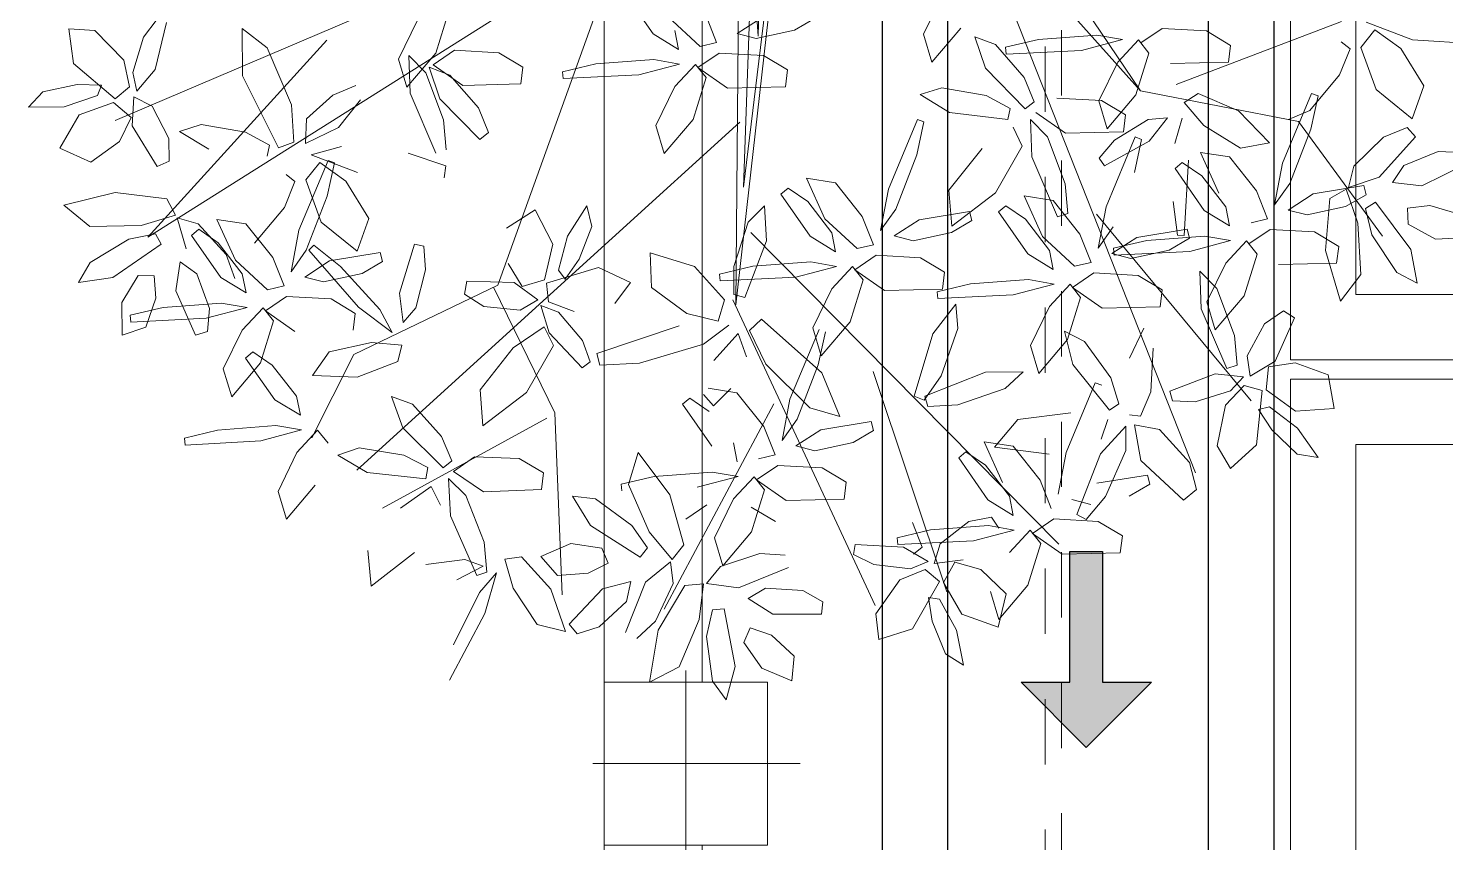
# Model space of a CAD drawing. Header units: metres. Extents: x 349703 to 349913, y 9282546 to 9282694.
# Drawn here: x 349716.248 to 349718.419, y 9282673.843 to 9282675.091 of the extents above; entities that cross this region are included whole.
import ezdxf

# ---------------------------------------------------------------- set-up
doc = ezdxf.new("R2010")
doc.units = ezdxf.units.M
doc.header["$LTSCALE"] = 0.25
doc.linetypes.add('B. SUM 2$0$HIDDEN', pattern=[0.375, 0.25, -0.125])
doc.linetypes.add('DASHDOT', pattern=[3.556, 2.54, -0.508, 0, -0.508])
for name, color, linetype, lineweight in [('.', 7, 'Continuous', 0), ('0_ CUNETAS', 160, 'Continuous', 5), ('ARQ-FONDO', 253, 'CONTINUOUS', 9), ('CUNETAS-RED', 5, 'CONTINUOUS', 18)]:
    doc.layers.add(name, color=color, linetype=linetype, lineweight=lineweight)

# ---------------------------------------------------------------- blocks, each defined once
blk = doc.blocks.new('VERDAD88')
at = {"layer": 'ARQ-FONDO'}
blk.add_lwpolyline([(350743.9086, 9282653.5361), (350747.6578, 9282653.5361), (350747.6578, 9282652.3811), (350743.9086, 9282652.3811)], close=True, dxfattribs=at)
at = {"layer": 'ARQ-FONDO', "flags": 128}
for points in [[(350744.0086, 9282653.4361), (350747.5578, 9282653.4361), (350747.5578, 9282652.4811), (350744.0086, 9282652.4811)], [(350744.7128, 9282652.2511), (350744.0086, 9282652.2511), (350744.0086, 9282648.4511), (350744.7128, 9282648.4511)]]:
    blk.add_lwpolyline(points, close=True, dxfattribs=at)
at = {"layer": 'ARQ-FONDO'}
blk.add_lwpolyline([(350744.8128, 9282652.3511), (350743.9086, 9282652.3511), (350743.9086, 9282648.3511), (350744.8128, 9282648.3511), (350744.8128, 9282652.3511)], dxfattribs=at)
blk = doc.blocks.new('OEIJEROU')
at = {"layer": 'ARQ-FONDO', "linetype": 'DASHDOT', "ltscale": 0.5}
for p, q in [((350037.1261, 9282673.7892, 210.1358), (350037.1261, 9282674.1392, 210.1358)), ((350037.3011, 9282673.9642, 210.1358), (350036.9511, 9282673.9642, 210.1358))]:
    blk.add_line(p, q, dxfattribs=at)
at = {"layer": 'ARQ-FONDO', "elevation": 210.1358}
blk.add_lwpolyline([(350037.1511, 9282677.5378), (350037.0011, 9282677.5378), (350037.2511, 9282677.5378), (350037.2511, 9282677.2878), (350037.1511, 9282677.2878), (350037.1511, 9282674.0892), (350037.2511, 9282674.0892), (350037.2511, 9282673.8392), (350037.1511, 9282673.8392), (350037.1511, 9282670.9162), (350037.2511, 9282670.9162), (350037.2511, 9282670.6662), (350037.0011, 9282670.6662), (350037.0011, 9282677.5378)], dxfattribs=at)
blk.add_lwpolyline([(350037.0011, 9282673.8392), (350037.0011, 9282674.0892), (350037.2511, 9282674.0892), (350037.2511, 9282673.8392)], close=True, dxfattribs=at)
blk = doc.blocks.new('CERCO PERIMETRICO')
at = {"layer": 'ARQ-FONDO'}
blk.add_blockref('OEIJEROU', (3.4238, 0), dxfattribs=at)
blk = doc.blocks.new('ARR2')
at = {"layer": 'ARQ-FONDO', "lineweight": 5}
for p, q in [((2740.9216, 1213.7321), (2740.9402, 1214.2786)), ((2740.9402, 1214.2786), (2740.9538, 1214.0668)), ((2740.9114, 1214.2586), (2740.9047, 1213.4719)), ((2740.9849, 1214.2535), (2740.9216, 1213.7321)), ((2740.9538, 1214.0668), (2740.9593, 1214.2641)), ((2739.6024, 1213.6218), (2740.5631, 1214.2272)), ((2740.6354, 1214.2321), (2740.3772, 1213.5152)), ((2740.9047, 1213.4719), (2740.9909, 1214.2402)), ((2740.275, 1214.1978), (2739.5306, 1213.8801)), ((2740.7216, 1214.0717), (2740.6569, 1214.1648)), ((2741.3198, 1214.0712), (2741.3618, 1214.1573)), ((2741.5062, 1214.1534), (2741.9224, 1213.0996)), ((2741.6594, 1214.1552), (2741.8003, 1213.9461)), ((2740.269, 1214.1219), (2740.2402, 1214.0293)), ((2741.6422, 1214.1223), (2741.8003, 1213.9461)), ((2739.6232, 1214.1048), (2739.5933, 1214.0649)), ((2739.6192, 1213.9933), (2739.6442, 1214.0974)), ((2740.1577, 1214.0158), (2740.1997, 1214.1019)), ((2740.8252, 1214.0443), (2740.754, 1214.1101)), ((2740.837, 1214.1154), (2740.8618, 1214.0528)), ((2740.9076, 1214.0725), (2740.9628, 1214.1084)), ((2741.0798, 1214.1065), (2741.0345, 1214.0803)), ((2741.8793, 1213.96), (2742.2455, 1214.0994)), ((2742.3003, 1214.0979), (2742.4025, 1214.0584)), ((2739.4275, 1214.0832), (2739.4379, 1214.006)), ((2739.4852, 1214.0795), (2739.4275, 1214.0832)), ((2739.5495, 1214.0136), (2739.4852, 1214.0795)), ((2739.5933, 1214.0649), (2739.5695, 1213.9862)), ((2739.8116, 1214.0835), (2739.8126, 1213.9789)), ((2739.8665, 1214.0407), (2739.8116, 1214.0835)), ((2740.7777, 1214.0373), (2740.7216, 1214.0717)), ((2740.7693, 1214.0797), (2740.7777, 1214.0373)), ((2740.9494, 1214.0618), (2740.9076, 1214.0725)), ((2741.0345, 1214.0803), (2740.9494, 1214.0618)), ((2741.3385, 1214.0092), (2741.3198, 1214.0712)), ((2741.4023, 1214.0847), (2741.3385, 1214.0092)), ((2741.4336, 1214.0656), (2741.4573, 1213.9959)), ((2741.4793, 1214.0484), (2741.4336, 1214.0656)), ((2741.5015, 1214.0423), (2741.5749, 1214.0596)), ((2741.5749, 1214.0596), (2741.7034, 1214.0691)), ((2741.7606, 1214.0592), (2741.67, 1214.0353)), ((2741.7034, 1214.0691), (2741.7606, 1214.0592)), ((2741.7499, 1214.0095), (2741.7958, 1214.0588)), ((2741.7958, 1214.0588), (2741.8191, 1214.0294)), ((2741.848, 1214.0839), (2741.8011, 1214.0518)), ((2741.9463, 1214.0783), (2741.848, 1214.0839)), ((2741.9998, 1214.0464), (2741.9463, 1214.0783)), ((2742.319, 1214.0806), (2742.288, 1214.042)), ((2742.3766, 1214.0395), (2742.319, 1214.0806)), ((2742.4025, 1214.0584), (2742.5948, 1214.0471)), ((2739.9988, 1214.0577), (2739.6024, 1213.6218)), ((2739.9206, 1213.9149), (2739.8665, 1214.0407)), ((2740.2402, 1214.0293), (2740.1764, 1213.9539)), ((2740.2815, 1214.0357), (2740.2346, 1214.0036)), ((2740.3798, 1214.0302), (2740.2815, 1214.0357)), ((2740.4332, 1213.9983), (2740.3798, 1214.0302)), ((2740.8675, 1214.0295), (2740.8205, 1213.9974)), ((2740.8618, 1214.0528), (2740.8252, 1214.0443)), ((2740.9657, 1214.024), (2740.8675, 1214.0295)), ((2741.5429, 1213.9756), (2741.4793, 1214.0484)), ((2741.503, 1214.0271), (2741.5015, 1214.0423)), ((2741.67, 1214.0353), (2741.503, 1214.0271)), ((2741.8191, 1214.0294), (2741.7904, 1213.9369)), ((2741.9953, 1214.0092), (2741.9998, 1214.0464)), ((2742.2642, 1214.0389), (2742.2411, 1213.9814)), ((2742.2444, 1214.0542), (2742.2642, 1214.0389)), ((2742.288, 1214.042), (2742.3223, 1213.9488)), ((2742.428, 1213.957), (2742.3766, 1214.0395)), ((2739.4379, 1214.006), (2739.5303, 1213.928)), ((2739.5623, 1213.9548), (2739.5495, 1214.0136)), ((2740.1764, 1213.9539), (2740.1577, 1214.0158)), ((2740.1806, 1214.0237), (2740.1836, 1213.9407)), ((2740.2183, 1213.9854), (2740.1806, 1214.0237)), ((2740.2258, 1213.998), (2740.2495, 1213.9283)), ((2740.2715, 1213.9808), (2740.2258, 1213.998)), ((2740.2346, 1214.0036), (2740.3, 1213.9579)), ((2740.4287, 1213.961), (2740.4332, 1213.9983)), ((2740.5209, 1213.988), (2740.5943, 1214.0052)), ((2740.5943, 1214.0052), (2740.7228, 1214.0148)), ((2740.78, 1214.0049), (2740.6894, 1213.981)), ((2740.7228, 1214.0148), (2740.78, 1214.0049)), ((2740.7693, 1213.9551), (2740.8152, 1214.0044)), ((2740.8152, 1214.0044), (2740.8386, 1213.9751)), ((2740.8205, 1213.9974), (2740.886, 1213.9517)), ((2741.0192, 1213.9921), (2740.9657, 1214.024)), ((2741.4573, 1213.9959), (2741.5452, 1213.9058)), ((2741.7079, 1213.9233), (2741.7499, 1214.0095)), ((2741.8666, 1214.006), (2741.9953, 1214.0092)), ((2739.5695, 1213.9862), (2739.5786, 1213.9451)), ((2739.5786, 1213.9451), (2739.6192, 1213.9933)), ((2739.8126, 1213.9789), (2739.8923, 1213.8193)), ((2740.2574, 1213.8814), (2740.2183, 1213.9854)), ((2740.3351, 1213.908), (2740.2715, 1213.9808)), ((2740.5224, 1213.9728), (2740.5209, 1213.988)), ((2740.6894, 1213.981), (2740.5224, 1213.9728)), ((2740.8386, 1213.9751), (2740.8098, 1213.8825)), ((2741.0147, 1213.9548), (2741.0192, 1213.9921)), ((2741.5648, 1213.9214), (2741.5429, 1213.9756)), ((2742.2411, 1213.9814), (2742.1749, 1213.9023)), ((2739.3382, 1213.9093), (2739.3704, 1213.9437)), ((2739.3704, 1213.9437), (2739.4465, 1213.9596)), ((2739.4916, 1213.9352), (2739.4174, 1213.9104)), ((2739.4465, 1213.9596), (2739.5001, 1213.9584)), ((2739.5001, 1213.9584), (2739.4916, 1213.9352)), ((2739.5303, 1213.928), (2739.5623, 1213.9548)), ((2739.5716, 1213.9325), (2739.5681, 1213.8679)), ((2739.6124, 1213.9121), (2739.5716, 1213.9325)), ((2739.9542, 1213.884), (2740.0122, 1213.9358)), ((2740.0122, 1213.9358), (2740.063, 1213.9574)), ((2740.1836, 1213.9407), (2740.2405, 1213.8078)), ((2740.3, 1213.9579), (2740.4287, 1213.961)), ((2740.7273, 1213.869), (2740.7693, 1213.9551)), ((2740.886, 1213.9517), (2741.0147, 1213.9548)), ((2741.3603, 1213.9527), (2741.3126, 1213.9375)), ((2741.3126, 1213.9375), (2741.3773, 1213.8979)), ((2741.4588, 1213.9356), (2741.3603, 1213.9527)), ((2741.5118, 1213.9069), (2741.4588, 1213.9356)), ((2741.7904, 1213.9369), (2741.7265, 1213.8614)), ((2741.8003, 1213.9461), (2742.1503, 1213.8779)), ((2741.8967, 1213.9201), (2741.9283, 1213.9402)), ((2741.9283, 1213.9402), (2742.0173, 1213.9018)), ((2742.1146, 1213.7855), (2742.179, 1213.9399)), ((2742.1934, 1213.9346), (2742.1774, 1213.861)), ((2742.179, 1213.9399), (2742.1934, 1213.9346)), ((2742.3223, 1213.9488), (2742.4021, 1213.884)), ((2742.4021, 1213.884), (2742.428, 1213.957)), ((2739.4174, 1213.9104), (2739.3382, 1213.9093)), ((2739.5265, 1213.9202), (2739.4505, 1213.8928)), ((2739.5661, 1213.887), (2739.5265, 1213.9202)), ((2739.6492, 1213.8404), (2739.6124, 1213.9121)), ((2739.926, 1213.8321), (2739.9206, 1213.9149)), ((2740.0736, 1213.9259), (2740.0245, 1213.8642)), ((2740.2495, 1213.9283), (2740.3375, 1213.8381)), ((2740.357, 1213.8537), (2740.3351, 1213.908)), ((2741.5065, 1213.8825), (2741.5118, 1213.9069)), ((2741.5452, 1213.9058), (2741.5648, 1213.9214)), ((2741.7138, 1213.9242), (2741.6155, 1213.9298)), ((2741.7265, 1213.8614), (2741.7079, 1213.9233)), ((2741.7673, 1213.8923), (2741.7138, 1213.9242)), ((2741.9409, 1213.8692), (2741.8967, 1213.9201)), ((2742.0173, 1213.9018), (2742.0857, 1213.8304)), ((2742.1749, 1213.9023), (2742.1278, 1213.8821)), ((2739.4505, 1213.8928), (2739.4079, 1213.8186)), ((2739.5402, 1213.8332), (2739.5661, 1213.887)), ((2739.7206, 1213.8712), (2739.6729, 1213.856)), ((2739.8191, 1213.8541), (2739.7206, 1213.8712)), ((2739.9519, 1213.8288), (2739.9542, 1213.884)), ((2740.9133, 1213.8764), (2740.0653, 1213.1056)), ((2740.2628, 1213.8153), (2740.2574, 1213.8814)), ((2740.8098, 1213.8825), (2740.746, 1213.807)), ((2741.2422, 1213.7283), (2741.3067, 1213.8826)), ((2741.321, 1213.8774), (2741.305, 1213.8037)), ((2741.3067, 1213.8826), (2741.321, 1213.8774)), ((2741.3773, 1213.8979), (2741.5065, 1213.8825)), ((2741.557, 1213.8823), (2741.56, 1213.7993)), ((2741.5947, 1213.8441), (2741.557, 1213.8823)), ((2741.5686, 1213.8977), (2741.634, 1213.8519)), ((2741.7429, 1213.8367), (2741.817, 1213.8824)), ((2741.7628, 1213.8551), (2741.7673, 1213.8923)), ((2741.817, 1213.8824), (2741.86, 1213.8862)), ((2741.86, 1213.8862), (2741.8199, 1213.834)), ((2741.8766, 1213.8293), (2741.8925, 1213.8851)), ((2742.1503, 1213.8779), (2742.336, 1213.6237)), ((2739.5681, 1213.8679), (2739.6233, 1213.778)), ((2739.65, 1213.7897), (2739.6492, 1213.8404)), ((2739.6729, 1213.856), (2739.7376, 1213.8164)), ((2739.8721, 1213.8254), (2739.8191, 1213.8541)), ((2740.0245, 1213.8642), (2739.9519, 1213.8288)), ((2740.3375, 1213.8381), (2740.357, 1213.8537)), ((2740.746, 1213.807), (2740.7273, 1213.869)), ((2741.5181, 1213.8651), (2741.5386, 1213.8235)), ((2741.6338, 1213.7401), (2741.5947, 1213.8441)), ((2741.634, 1213.8519), (2741.7628, 1213.8551)), ((2741.7241, 1213.6891), (2741.7885, 1213.8435)), ((2741.8029, 1213.8382), (2741.7869, 1213.7646)), ((2741.7885, 1213.8435), (2741.8029, 1213.8382)), ((2742.0221, 1213.8184), (2741.9409, 1213.8692)), ((2742.1774, 1213.861), (2742.1308, 1213.7408)), ((2742.3383, 1213.8433), (2742.2725, 1213.7791)), ((2742.3288, 1213.7546), (2742.4089, 1213.8437)), ((2742.3906, 1213.8645), (2742.3383, 1213.8433)), ((2742.4089, 1213.8437), (2742.3906, 1213.8645)), ((2739.4079, 1213.8186), (2739.4768, 1213.7881)), ((2739.4768, 1213.7881), (2739.5402, 1213.8332)), ((2739.8668, 1213.801), (2739.8721, 1213.8254)), ((2739.8923, 1213.8193), (2739.926, 1213.8321)), ((2740.0317, 1213.8223), (2739.9645, 1213.8042)), ((2740.2623, 1213.7796), (2740.1793, 1213.808)), ((2741.3763, 1213.7255), (2741.4497, 1213.818)), ((2741.5386, 1213.8235), (2741.4794, 1213.7197)), ((2741.7089, 1213.7968), (2741.7429, 1213.8367)), ((2741.8199, 1213.834), (2741.7205, 1213.7795)), ((2741.9332, 1213.8093), (2741.9972, 1213.7995)), ((2741.9739, 1213.7192), (2741.9332, 1213.8093)), ((2742.0857, 1213.8304), (2742.0221, 1213.8184)), ((2742.4594, 1213.8111), (2742.3832, 1213.7802)), ((2742.5104, 1213.8088), (2742.4594, 1213.8111)), ((2739.6233, 1213.778), (2739.65, 1213.7897)), ((2739.9372, 1213.6373), (2740.0016, 1213.7916)), ((2739.9832, 1213.7869), (2739.9522, 1213.7483)), ((2739.9645, 1213.8042), (2740.0667, 1213.7646)), ((2740.0407, 1213.7457), (2739.9832, 1213.7869)), ((2740.016, 1213.7864), (2740, 1213.7127)), ((2740.0016, 1213.7916), (2740.016, 1213.7864)), ((2740.259, 1213.7534), (2740.2623, 1213.7796)), ((2741.305, 1213.8037), (2741.2584, 1213.6836)), ((2741.56, 1213.7993), (2741.6169, 1213.6665)), ((2741.7205, 1213.7795), (2741.7089, 1213.7968)), ((2741.8768, 1213.7739), (2741.8927, 1213.7873)), ((2741.8927, 1213.7873), (2741.9359, 1213.7577)), ((2741.9067, 1213.7925), (2741.8973, 1213.6255)), ((2741.9972, 1213.7995), (2742.0569, 1213.7245)), ((2742.0972, 1213.6935), (2742.1146, 1213.7855)), ((2742.2725, 1213.7791), (2742.261, 1213.7318)), ((2742.3832, 1213.7802), (2742.3584, 1213.7424)), ((2742.4231, 1213.7351), (2742.5194, 1213.7825)), ((2739.9284, 1213.7452), (2739.9053, 1213.6876)), ((2739.9086, 1213.7605), (2739.9284, 1213.7452)), ((2739.9522, 1213.7483), (2739.9865, 1213.6551)), ((2740.0922, 1213.6632), (2740.0407, 1213.7457)), ((2741.0609, 1213.7521), (2741.1248, 1213.7423)), ((2741.1016, 1213.662), (2741.0609, 1213.7521)), ((2741.9414, 1213.6808), (2741.8768, 1213.7739)), ((2741.9359, 1213.7577), (2741.9892, 1213.6888)), ((2742.261, 1213.7318), (2742.3288, 1213.7546)), ((2739.5303, 1213.7208), (2739.4169, 1213.6922)), ((2739.6444, 1213.7067), (2739.5303, 1213.7208)), ((2740, 1213.7127), (2739.9534, 1213.5926)), ((2741.0044, 1213.7167), (2741.0204, 1213.7301)), ((2741.0691, 1213.6236), (2741.0044, 1213.7167)), ((2741.0204, 1213.7301), (2741.0635, 1213.7005)), ((2741.1248, 1213.7423), (2741.1845, 1213.6673)), ((2741.2248, 1213.6363), (2741.2422, 1213.7283)), ((2741.3824, 1213.6459), (2741.3763, 1213.7255)), ((2741.4794, 1213.7197), (2741.3824, 1213.6459)), ((2741.5427, 1213.713), (2741.6067, 1213.7031)), ((2741.5834, 1213.6229), (2741.5427, 1213.713)), ((2741.6393, 1213.674), (2741.6338, 1213.7401)), ((2742.0569, 1213.7245), (2742.0816, 1213.6619)), ((2742.1308, 1213.7408), (2742.0972, 1213.6935)), ((2742.1274, 1213.6816), (2742.1826, 1213.7175)), ((2742.1826, 1213.7175), (2742.2945, 1213.7358)), ((2742.2558, 1213.7282), (2742.2199, 1213.707)), ((2742.2997, 1213.7157), (2742.2544, 1213.6894)), ((2742.2816, 1213.653), (2742.2558, 1213.7282)), ((2742.2945, 1213.7358), (2742.2997, 1213.7157)), ((2742.3584, 1213.7424), (2742.4231, 1213.7351)), ((2739.4169, 1213.6922), (2739.4742, 1213.6452)), ((2739.6642, 1213.67), (2739.6444, 1213.7067)), ((2739.9053, 1213.6876), (2739.8391, 1213.6086)), ((2740.4603, 1213.6823), (2740.3971, 1213.6412)), ((2740.4991, 1213.606), (2740.4603, 1213.6823)), ((2740.532, 1213.6241), (2740.5743, 1213.6911)), ((2740.5743, 1213.6911), (2740.5856, 1213.6453)), ((2740.9321, 1213.655), (2740.9682, 1213.6913)), ((2740.9682, 1213.6913), (2740.9723, 1213.6134)), ((2741.0635, 1213.7005), (2741.1168, 1213.6316)), ((2741.2584, 1213.6836), (2741.2248, 1213.6363)), ((2741.4862, 1213.6775), (2741.5022, 1213.6909)), ((2741.5022, 1213.6909), (2741.5454, 1213.6613)), ((2741.6067, 1213.7031), (2741.6664, 1213.6282)), ((2741.7067, 1213.5971), (2741.7241, 1213.6891)), ((2741.882, 1213.6257), (2741.8726, 1213.7005)), ((2741.9892, 1213.6888), (2741.9976, 1213.6464)), ((2742.1693, 1213.671), (2742.1274, 1213.6816)), ((2742.2544, 1213.6894), (2742.1693, 1213.671)), ((2742.2199, 1213.707), (2742.2103, 1213.5924)), ((2742.3208, 1213.6989), (2742.2982, 1213.6853)), ((2742.2982, 1213.6853), (2742.3127, 1213.6266)), ((2742.3986, 1213.5945), (2742.3208, 1213.6989)), ((2742.4407, 1213.6918), (2742.3913, 1213.6861)), ((2742.3913, 1213.6861), (2742.3926, 1213.6504)), ((2742.5059, 1213.6724), (2742.4407, 1213.6918)), ((2739.588, 1213.6472), (2739.6642, 1213.67)), ((2739.6676, 1213.6646), (2739.6876, 1213.596)), ((2739.7143, 1213.6513), (2739.6676, 1213.6646)), ((2739.7759, 1213.583), (2739.7143, 1213.6513)), ((2739.7558, 1213.6611), (2739.8198, 1213.6513)), ((2739.7965, 1213.571), (2739.7558, 1213.6611)), ((2739.8198, 1213.6513), (2739.8795, 1213.5763)), ((2739.9865, 1213.6551), (2740.0663, 1213.5903)), ((2740.0663, 1213.5903), (2740.0922, 1213.6632)), ((2740.9002, 1213.5569), (2740.9321, 1213.655)), ((2741.1728, 1213.5962), (2741.1016, 1213.662)), ((2741.1845, 1213.6673), (2741.2093, 1213.6047)), ((2741.2551, 1213.6244), (2741.3103, 1213.6603)), ((2741.3103, 1213.6603), (2741.4221, 1213.6786)), ((2741.4273, 1213.6584), (2741.382, 1213.6322)), ((2741.4221, 1213.6786), (2741.4273, 1213.6584)), ((2741.5509, 1213.5844), (2741.4862, 1213.6775)), ((2741.5454, 1213.6613), (2741.5987, 1213.5924)), ((2741.6169, 1213.6665), (2741.6393, 1213.674)), ((2741.7026, 1213.6723), (2742.0451, 1213.2589)), ((2741.9976, 1213.6464), (2741.9414, 1213.6808)), ((2742.0816, 1213.6619), (2742.0451, 1213.6534)), ((2742.2881, 1213.5393), (2742.2816, 1213.653)), ((2742.3926, 1213.6504), (2742.4536, 1213.6169)), ((2739.4742, 1213.6452), (2739.588, 1213.6472)), ((2739.6197, 1213.6293), (2739.5604, 1213.6171)), ((2739.6323, 1213.6062), (2739.6197, 1213.6293)), ((2739.6994, 1213.6256), (2739.7153, 1213.639)), ((2739.764, 1213.5325), (2739.6994, 1213.6256)), ((2739.7153, 1213.639), (2739.7585, 1213.6094)), ((2739.9198, 1213.5452), (2739.9372, 1213.6373)), ((2740.5122, 1213.5484), (2740.532, 1213.6241)), ((2740.5856, 1213.6453), (2740.5573, 1213.5728)), ((2740.9374, 1213.632), (2741.6198, 1212.9417)), ((2741.1252, 1213.5892), (2741.0691, 1213.6236)), ((2741.1168, 1213.6316), (2741.1252, 1213.5892)), ((2741.2969, 1213.6137), (2741.2551, 1213.6244)), ((2741.382, 1213.6322), (2741.2969, 1213.6137)), ((2741.6546, 1213.5571), (2741.5834, 1213.6229)), ((2741.6664, 1213.6282), (2741.6911, 1213.5655)), ((2741.7402, 1213.6445), (2741.7067, 1213.5971)), ((2741.7369, 1213.5853), (2741.7921, 1213.6211)), ((2741.7921, 1213.6211), (2741.904, 1213.6395)), ((2741.8142, 1213.6143), (2741.9427, 1213.6239)), ((2741.9092, 1213.6193), (2741.8639, 1213.593)), ((2741.8973, 1213.6255), (2741.882, 1213.6257)), ((2741.904, 1213.6395), (2741.9092, 1213.6193)), ((2741.9427, 1213.6239), (2741.9999, 1213.614)), ((2742.0873, 1213.6387), (2742.0404, 1213.6066)), ((2742.1856, 1213.6331), (2742.0873, 1213.6387)), ((2742.2391, 1213.6012), (2742.1856, 1213.6331)), ((2742.3127, 1213.6266), (2742.3679, 1213.5432)), ((2742.4536, 1213.6169), (2742.5257, 1213.6207)), ((2739.5604, 1213.6171), (2739.4749, 1213.5653)), ((2739.525, 1213.5325), (2739.6323, 1213.6062)), ((2739.7585, 1213.6094), (2739.8118, 1213.5405)), ((2739.9534, 1213.5926), (2739.9198, 1213.5452)), ((2739.9593, 1213.5932), (2739.9704, 1213.6037)), ((2740.069, 1213.4669), (2739.9593, 1213.5932)), ((2739.9704, 1213.6037), (2740.0293, 1213.5567)), ((2740.0052, 1213.5693), (2740.1171, 1213.5876)), ((2740.1171, 1213.5876), (2740.1223, 1213.5674)), ((2740.1602, 1213.4977), (2740.1934, 1213.6061)), ((2740.1934, 1213.6061), (2740.2138, 1213.6018)), ((2740.2138, 1213.6018), (2740.2172, 1213.5496)), ((2740.4805, 1213.5274), (2740.4991, 1213.606)), ((2740.7145, 1213.5871), (2740.7177, 1213.5098)), ((2740.8127, 1213.5568), (2740.7145, 1213.5871)), ((2740.9723, 1213.6134), (2740.9243, 1213.4881)), ((2741.2093, 1213.6047), (2741.1728, 1213.5962)), ((2741.5987, 1213.5924), (2741.607, 1213.55)), ((2741.7408, 1213.5971), (2741.8142, 1213.6143)), ((2741.7423, 1213.5819), (2741.7408, 1213.5971)), ((2741.9093, 1213.5901), (2741.7423, 1213.5819)), ((2741.8639, 1213.593), (2741.7788, 1213.5746)), ((2741.9999, 1213.614), (2741.9093, 1213.5901)), ((2741.9892, 1213.5642), (2742.0351, 1213.6136)), ((2742.0351, 1213.6136), (2742.0584, 1213.5842)), ((2742.2103, 1213.5924), (2742.2433, 1213.4802)), ((2742.2346, 1213.5639), (2742.2391, 1213.6012)), ((2742.4128, 1213.5195), (2742.3986, 1213.5945)), ((2739.4749, 1213.5653), (2739.4495, 1213.5213)), ((2739.6743, 1213.5669), (2739.6645, 1213.5025)), ((2739.7111, 1213.5406), (2739.6743, 1213.5669)), ((2739.7951, 1213.53), (2739.7759, 1213.583)), ((2739.8677, 1213.5052), (2739.7965, 1213.571)), ((2739.8795, 1213.5763), (2739.9042, 1213.5137)), ((2739.95, 1213.5334), (2740.0052, 1213.5693)), ((2740.0293, 1213.5567), (2740.1162, 1213.4616)), ((2740.1223, 1213.5674), (2740.077, 1213.5412)), ((2740.4001, 1213.5635), (2740.4311, 1213.5124)), ((2740.5573, 1213.5728), (2740.5269, 1213.5286)), ((2740.8793, 1213.4831), (2740.8127, 1213.5568)), ((2740.8685, 1213.5399), (2740.9418, 1213.5571)), ((2740.9003, 1213.4949), (2740.9002, 1213.5569)), ((2740.9418, 1213.5571), (2741.0703, 1213.5667)), ((2741.1275, 1213.5568), (2741.037, 1213.5329)), ((2741.0703, 1213.5667), (2741.1275, 1213.5568)), ((2741.1168, 1213.507), (2741.1627, 1213.5563)), ((2741.1627, 1213.5563), (2741.1861, 1213.527)), ((2741.215, 1213.5814), (2741.168, 1213.5493)), ((2741.3132, 1213.5759), (2741.215, 1213.5814)), ((2741.3667, 1213.544), (2741.3132, 1213.5759)), ((2741.607, 1213.55), (2741.5509, 1213.5844)), ((2741.6911, 1213.5655), (2741.6546, 1213.5571)), ((2741.7788, 1213.5746), (2741.7369, 1213.5853)), ((2741.9472, 1213.4781), (2741.9892, 1213.5642)), ((2742.0584, 1213.5842), (2742.0297, 1213.4917)), ((2742.1058, 1213.5608), (2742.2346, 1213.5639)), ((2739.4495, 1213.5213), (2739.525, 1213.5325)), ((2739.581, 1213.5364), (2739.5451, 1213.4767)), ((2739.6168, 1213.5363), (2739.581, 1213.5364)), ((2739.6206, 1213.4867), (2739.6168, 1213.5363)), ((2739.739, 1213.4633), (2739.7111, 1213.5406)), ((2739.8201, 1213.4982), (2739.764, 1213.5325)), ((2739.8118, 1213.5405), (2739.8201, 1213.4982)), ((2739.9919, 1213.5227), (2739.95, 1213.5334)), ((2740.077, 1213.5412), (2739.9919, 1213.5227)), ((2740.2172, 1213.5496), (2740.196, 1213.4651)), ((2740.4311, 1213.5124), (2740.4805, 1213.5274)), ((2740.6007, 1213.5547), (2740.485, 1213.5199)), ((2740.5269, 1213.5286), (2740.5122, 1213.5484)), ((2740.6711, 1213.5211), (2740.6007, 1213.5547)), ((2740.8699, 1213.5247), (2740.8685, 1213.5399)), ((2741.037, 1213.5329), (2740.8699, 1213.5247)), ((2741.1861, 1213.527), (2741.1573, 1213.4344)), ((2741.168, 1213.5493), (2741.2335, 1213.5036)), ((2741.3622, 1213.5067), (2741.3667, 1213.544)), ((2741.4237, 1213.518), (2741.5522, 1213.5276)), ((2741.5522, 1213.5276), (2741.6094, 1213.5176)), ((2741.6968, 1213.5423), (2741.6499, 1213.5102)), ((2741.7951, 1213.5367), (2741.6968, 1213.5423)), ((2741.8486, 1213.5048), (2741.7951, 1213.5367)), ((2741.9318, 1213.5462), (2741.9348, 1213.4632)), ((2741.9696, 1213.508), (2741.9318, 1213.5462)), ((2742.2433, 1213.4802), (2742.2881, 1213.5393)), ((2742.3679, 1213.5432), (2742.4128, 1213.5195)), ((2739.6645, 1213.5025), (2739.708, 1213.4044)), ((2739.9042, 1213.5137), (2739.8677, 1213.5052)), ((2740.3772, 1213.5152), (2740.0587, 1213.3619)), ((2740.1678, 1213.4323), (2740.1602, 1213.4977)), ((2740.3086, 1213.5241), (2740.3038, 1213.4953)), ((2740.3038, 1213.4953), (2740.3466, 1213.4683)), ((2740.414, 1213.5212), (2740.3086, 1213.5241)), ((2740.3684, 1213.5093), (2740.5038, 1213.2324)), ((2740.4661, 1213.4829), (2740.414, 1213.5212)), ((2740.485, 1213.5199), (2740.49, 1213.4785)), ((2740.6365, 1213.4749), (2740.6711, 1213.5211)), ((2740.7177, 1213.5098), (2740.7962, 1213.4524)), ((2740.9243, 1213.4881), (2740.9003, 1213.4949)), ((2741.0748, 1213.4209), (2741.1168, 1213.507)), ((2741.2335, 1213.5036), (2741.3622, 1213.5067)), ((2741.3503, 1213.5007), (2741.4237, 1213.518)), ((2741.3517, 1213.4855), (2741.3503, 1213.5007)), ((2741.5188, 1213.4937), (2741.3517, 1213.4855)), ((2741.6094, 1213.5176), (2741.5188, 1213.4937)), ((2741.5987, 1213.4679), (2741.6446, 1213.5172)), ((2741.6446, 1213.5172), (2741.6679, 1213.4879)), ((2741.6499, 1213.5102), (2741.7153, 1213.4644)), ((2741.844, 1213.4676), (2741.8486, 1213.5048)), ((2742.0086, 1213.404), (2741.9696, 1213.508)), ((2739.5451, 1213.4767), (2739.5461, 1213.4045)), ((2739.5634, 1213.4488), (2739.6368, 1213.4661)), ((2739.5986, 1213.4223), (2739.6206, 1213.4867)), ((2739.6368, 1213.4661), (2739.7653, 1213.4757)), ((2739.8225, 1213.4658), (2739.7319, 1213.4419)), ((2739.7347, 1213.4124), (2739.739, 1213.4633)), ((2739.7653, 1213.4757), (2739.8225, 1213.4658)), ((2739.8118, 1213.416), (2739.8577, 1213.4653)), ((2739.8577, 1213.4653), (2739.881, 1213.436)), ((2739.9099, 1213.4904), (2739.863, 1213.4583)), ((2740.0082, 1213.4848), (2739.9099, 1213.4904)), ((2740.0617, 1213.4529), (2740.0082, 1213.4848)), ((2740.1438, 1213.4105), (2740.069, 1213.4669)), ((2740.1162, 1213.4616), (2740.1438, 1213.4105)), ((2740.196, 1213.4651), (2740.1678, 1213.4323)), ((2740.3466, 1213.4683), (2740.4268, 1213.4599)), ((2740.4268, 1213.4599), (2740.4661, 1213.4829)), ((2740.4728, 1213.4701), (2740.491, 1213.4098)), ((2740.5122, 1213.4553), (2740.4728, 1213.4701)), ((2740.49, 1213.4785), (2740.5462, 1213.457)), ((2740.865, 1213.4358), (2740.8793, 1213.4831)), ((2740.8976, 1213.4825), (2741.2131, 1212.8057)), ((2741.3916, 1213.4732), (2741.3406, 1213.4076)), ((2741.396, 1213.4197), (2741.3916, 1213.4732)), ((2741.5567, 1213.3817), (2741.5987, 1213.4679)), ((2741.6679, 1213.4879), (2741.6391, 1213.3953)), ((2741.7153, 1213.4644), (2741.844, 1213.4676)), ((2741.9348, 1213.4632), (2741.9917, 1213.3304)), ((2741.9658, 1213.4162), (2741.9472, 1213.4781)), ((2742.0297, 1213.4917), (2741.9658, 1213.4162)), ((2739.5649, 1213.4336), (2739.5634, 1213.4488)), ((2739.7319, 1213.4419), (2739.5649, 1213.4336)), ((2739.881, 1213.436), (2739.8523, 1213.3434)), ((2739.863, 1213.4583), (2739.9284, 1213.4126)), ((2740.0572, 1213.4157), (2740.0617, 1213.4529)), ((2740.5652, 1213.3924), (2740.5122, 1213.4553)), ((2740.7962, 1213.4524), (2740.865, 1213.4358)), ((2740.9615, 1213.4397), (2740.9349, 1213.4152)), ((2741.095, 1213.3213), (2740.9615, 1213.4397)), ((2741.1573, 1213.4344), (2741.0935, 1213.3589)), ((2742.1166, 1213.4588), (2742.0752, 1213.4296)), ((2742.0982, 1213.3471), (2742.1413, 1213.4433)), ((2742.1413, 1213.4433), (2742.1166, 1213.4588)), ((2739.5461, 1213.4045), (2739.5986, 1213.4223)), ((2739.708, 1213.4044), (2739.7347, 1213.4124)), ((2739.7698, 1213.3299), (2739.8118, 1213.416)), ((2740.4116, 1213.3762), (2740.48, 1213.4232)), ((2740.48, 1213.4232), (2740.5005, 1213.3817)), ((2740.491, 1213.4098), (2740.5646, 1213.3319)), ((2740.7793, 1213.4252), (2740.5966, 1213.3638)), ((2740.8332, 1213.3848), (2740.8888, 1213.4267)), ((2740.8555, 1213.3486), (2740.9097, 1213.4086)), ((2740.9097, 1213.4086), (2740.9282, 1213.3565)), ((2740.9349, 1213.4152), (2740.9708, 1213.3404)), ((2741.0243, 1213.2631), (2741.0888, 1213.4174)), ((2741.0935, 1213.3589), (2741.0748, 1213.4209)), ((2741.1031, 1213.4122), (2741.0871, 1213.3385)), ((2741.3406, 1213.4076), (2741.2992, 1213.2692)), ((2741.3593, 1213.3148), (2741.396, 1213.4197)), ((2741.632, 1213.4135), (2741.6504, 1213.3399)), ((2741.6767, 1213.3909), (2741.632, 1213.4135)), ((2741.8081, 1213.4202), (2741.7762, 1213.3538)), ((2742.0141, 1213.3379), (2742.0086, 1213.404)), ((2742.0752, 1213.4296), (2742.0366, 1213.3588)), ((2739.819, 1213.354), (2739.8349, 1213.3675)), ((2739.8349, 1213.3675), (2739.8782, 1213.3381)), ((2739.9672, 1213.315), (2740.0044, 1213.3679)), ((2740.0044, 1213.3679), (2740.098, 1213.3881)), ((2740.098, 1213.3881), (2740.1651, 1213.3825)), ((2740.1651, 1213.3825), (2740.1565, 1213.3461)), ((2740.3382, 1213.2837), (2740.4116, 1213.3762)), ((2740.5005, 1213.3817), (2740.4413, 1213.2779)), ((2740.5823, 1213.3455), (2740.5652, 1213.3924)), ((2740.6909, 1213.3429), (2740.8332, 1213.3848)), ((2741.5753, 1213.3198), (2741.5567, 1213.3817)), ((2741.6391, 1213.3953), (2741.5753, 1213.3198)), ((2741.735, 1213.3098), (2741.6767, 1213.3909)), ((2741.823, 1213.2793), (2741.8287, 1213.3759)), ((2739.8523, 1213.3434), (2739.7884, 1213.2679)), ((2739.8841, 1213.2612), (2739.819, 1213.354)), ((2739.8782, 1213.3381), (2739.9319, 1213.2695)), ((2740.0587, 1213.3619), (2739.9661, 1213.1769)), ((2740.1565, 1213.3461), (2740.066, 1213.3115)), ((2740.5646, 1213.3319), (2740.5823, 1213.3455)), ((2740.5966, 1213.3638), (2740.6033, 1213.3383)), ((2740.6033, 1213.3383), (2740.6909, 1213.3429)), ((2740.9708, 1213.3404), (2741.0681, 1213.2439)), ((2741.0871, 1213.3385), (2741.0405, 1213.2184)), ((2741.6504, 1213.3399), (2741.7318, 1213.2384)), ((2741.9917, 1213.3304), (2742.0141, 1213.3379)), ((2742.0366, 1213.3588), (2742.0428, 1213.3136)), ((2742.0428, 1213.3136), (2742.0982, 1213.3471)), ((2742.1426, 1213.3436), (2742.0835, 1213.3346)), ((2742.2155, 1213.3166), (2742.1426, 1213.3436)), ((2739.7884, 1213.2679), (2739.7698, 1213.3299)), ((2740.066, 1213.3115), (2739.9672, 1213.315)), ((2741.135, 1213.2246), (2741.095, 1213.3213)), ((2741.2088, 1213.3241), (2741.3717, 1212.8358)), ((2741.3211, 1213.2606), (2741.3593, 1213.3148)), ((2741.4573, 1213.3225), (2741.3229, 1213.2693)), ((2741.5403, 1213.3232), (2741.4573, 1213.3225)), ((2741.501, 1213.2866), (2741.5403, 1213.3232)), ((2741.7527, 1213.2522), (2741.735, 1213.3098)), ((2741.9658, 1213.3187), (2741.8656, 1213.2806)), ((2742.0284, 1213.3123), (2741.9658, 1213.3187)), ((2741.9997, 1213.2816), (2742.0284, 1213.3123)), ((2742.0835, 1213.3346), (2742.0784, 1213.2833)), ((2742.2292, 1213.2425), (2742.2155, 1213.3166)), ((2740.3443, 1213.2041), (2740.3382, 1213.2837)), ((2740.4413, 1213.2779), (2740.3443, 1213.2041)), ((2740.843, 1213.2869), (2740.9069, 1213.2771)), ((2740.8937, 1213.2867), (2740.8547, 1213.2477)), ((2740.9069, 1213.2771), (2740.9666, 1213.2021)), ((2741.396, 1213.2504), (2741.501, 1213.2866)), ((2741.6357, 1213.1444), (2741.7001, 1213.2988)), ((2741.7001, 1213.2988), (2741.7145, 1213.2935)), ((2741.8006, 1213.2254), (2741.823, 1213.2793)), ((2741.8656, 1213.2806), (2741.8714, 1213.2591)), ((2741.9212, 1213.2569), (2741.9997, 1213.2816)), ((2742.0296, 1213.2933), (2741.9882, 1213.2496)), ((2742.0698, 1213.282), (2742.0296, 1213.2933)), ((2742.0575, 1213.1617), (2742.0698, 1213.282)), ((2742.0784, 1213.2833), (2742.1438, 1213.2359)), ((2739.9404, 1213.2271), (2739.8841, 1213.2612)), ((2739.9319, 1213.2695), (2739.9404, 1213.2271)), ((2740.1423, 1213.2687), (2740.1671, 1213.1993)), ((2740.1883, 1213.2521), (2740.1423, 1213.2687)), ((2740.2529, 1213.1802), (2740.1883, 1213.2521)), ((2740.9887, 1213.2525), (2740.7458, 1212.7974)), ((2740.7865, 1213.2514), (2740.8025, 1213.2649)), ((2740.8512, 1213.1584), (2740.7865, 1213.2514)), ((2740.8025, 1213.2649), (2740.8457, 1213.2353)), ((2740.8547, 1213.2477), (2740.833, 1213.273)), ((2741.007, 1213.171), (2741.0243, 1213.2631)), ((2741.0681, 1213.2439), (2741.135, 1213.2246)), ((2741.2992, 1213.2692), (2741.3211, 1213.2606)), ((2741.3229, 1213.2693), (2741.3298, 1213.2467)), ((2741.3298, 1213.2467), (2741.396, 1213.2504)), ((2741.7318, 1213.2384), (2741.7527, 1213.2522)), ((2741.8714, 1213.2591), (2741.9212, 1213.2569)), ((2741.9882, 1213.2496), (2741.9701, 1213.1593)), ((2742.0617, 1213.2399), (2742.0856, 1213.246)), ((2742.0856, 1213.246), (2742.148, 1213.1986)), ((2742.1438, 1213.2359), (2742.2292, 1213.2425)), ((2740.4862, 1213.2206), (2740.1221, 1213.0213)), ((2740.5038, 1213.2324), (2740.5199, 1212.8292)), ((2741.0405, 1213.2184), (2741.007, 1213.171)), ((2741.0924, 1213.1951), (2741.2042, 1213.2134)), ((2741.2042, 1213.2134), (2741.2095, 1213.1932)), ((2741.4775, 1213.1566), (2741.5289, 1213.2177)), ((2741.5289, 1213.2177), (2741.6461, 1213.2322)), ((2741.7279, 1213.2179), (2741.7133, 1213.1739)), ((2741.7757, 1213.2279), (2741.8006, 1213.2254)), ((2742.0909, 1213.1949), (2742.0617, 1213.2399)), ((2739.684, 1213.1765), (2739.7572, 1213.1941)), ((2739.7572, 1213.1941), (2739.8857, 1213.2044)), ((2739.9429, 1213.1948), (2739.8525, 1213.1704)), ((2739.8857, 1213.2044), (2739.9429, 1213.1948)), ((2739.9325, 1213.1449), (2739.9781, 1213.1945)), ((2739.9781, 1213.1945), (2740.0016, 1213.1653)), ((2740.1671, 1213.1993), (2740.2562, 1213.1104)), ((2740.2755, 1213.1263), (2740.2529, 1213.1802)), ((2740.9666, 1213.2021), (2740.9914, 1213.1395)), ((2741.0372, 1213.1592), (2741.0924, 1213.1951)), ((2741.2095, 1213.1932), (2741.1642, 1213.167)), ((2741.7677, 1213.2029), (2741.7117, 1213.1416)), ((2741.7678, 1213.1492), (2741.7677, 1213.2029)), ((2741.7868, 1213.2057), (2741.8014, 1213.1273)), ((2741.8427, 1213.1958), (2741.7868, 1213.2057)), ((2741.9089, 1213.1229), (2741.8427, 1213.1958)), ((2742.1469, 1213.141), (2742.0909, 1213.1949)), ((2742.148, 1213.1986), (2742.1936, 1213.1338)), ((2739.6855, 1213.1613), (2739.684, 1213.1765)), ((2739.8525, 1213.1704), (2739.6855, 1213.1613)), ((2740.0707, 1213.1547), (2740.0232, 1213.1389)), ((2740.1694, 1213.139), (2740.0707, 1213.1547)), ((2740.899, 1213.1664), (2740.9073, 1213.124)), ((2741.0791, 1213.1485), (2741.0372, 1213.1592)), ((2741.1642, 1213.167), (2741.0791, 1213.1485)), ((2741.4543, 1213.1682), (2741.5183, 1213.1584)), ((2741.495, 1213.0781), (2741.4543, 1213.1682)), ((2741.5984, 1213.1413), (2741.4775, 1213.1566)), ((2741.5183, 1213.1584), (2741.578, 1213.0834)), ((2741.7228, 1213.0476), (2741.7678, 1213.1492)), ((2741.9701, 1213.1593), (2741.9995, 1213.1096)), ((2741.9995, 1213.1096), (2742.0575, 1213.1617)), ((2739.891, 1213.0586), (2739.9325, 1213.1449)), ((2740.0232, 1213.1389), (2740.0884, 1213.1002)), ((2740.2228, 1213.1111), (2740.1694, 1213.139)), ((2740.2562, 1213.1104), (2740.2755, 1213.1263)), ((2740.3262, 1213.1354), (2740.2797, 1213.1026)), ((2740.4245, 1213.1312), (2740.3262, 1213.1354)), ((2740.4784, 1213.1), (2740.4245, 1213.1312)), ((2740.6882, 1213.1446), (2740.667, 1213.0735)), ((2740.7584, 1213.0511), (2740.6882, 1213.1446)), ((2740.9914, 1213.1395), (2740.9549, 1213.131)), ((2741.3979, 1213.1328), (2741.4138, 1213.1462)), ((2741.4625, 1213.0397), (2741.3979, 1213.1328)), ((2741.4138, 1213.1462), (2741.457, 1213.1166)), ((2741.457, 1213.1166), (2741.5103, 1213.0477)), ((2741.6183, 1213.0524), (2741.6357, 1213.1444)), ((2741.7117, 1213.1416), (2741.6592, 1213.007)), ((2741.8014, 1213.1273), (2741.8954, 1213.0393)), ((2741.9247, 1213.0627), (2741.9089, 1213.1229)), ((2742.1936, 1213.1338), (2742.1469, 1213.141)), ((2740.0884, 1213.1002), (2740.2178, 1213.0866)), ((2740.2178, 1213.0866), (2740.2228, 1213.1111)), ((2740.2683, 1213.0871), (2740.2724, 1213.0041)), ((2740.3065, 1213.0494), (2740.2683, 1213.0871)), ((2740.2797, 1213.1026), (2740.3457, 1213.0578)), ((2740.4744, 1213.0627), (2740.4784, 1213.1)), ((2740.6506, 1213.0747), (2740.724, 1213.0919)), ((2740.724, 1213.0919), (2740.8524, 1213.1015)), ((2740.9096, 1213.0916), (2740.8191, 1213.0677)), ((2740.8524, 1213.1015), (2740.9096, 1213.0916)), ((2740.899, 1213.0418), (2740.9448, 1213.0911)), ((2740.9448, 1213.0911), (2740.9682, 1213.0618)), ((2740.9971, 1213.1162), (2740.9502, 1213.0841)), ((2741.0954, 1213.1107), (2740.9971, 1213.1162)), ((2741.1488, 1213.0788), (2741.0954, 1213.1107)), ((2741.7037, 1213.0764), (2741.8156, 1213.0947)), ((2741.8156, 1213.0947), (2741.8208, 1213.0745)), ((2739.9099, 1212.9967), (2739.891, 1213.0586)), ((2739.9734, 1213.0725), (2739.9099, 1212.9967)), ((2740.1619, 1213.0213), (2740.2296, 1213.0693)), ((2740.2296, 1213.0693), (2740.2507, 1213.028)), ((2740.3457, 1213.0578), (2740.4744, 1213.0627)), ((2740.652, 1213.0595), (2740.6506, 1213.0747)), ((2740.667, 1213.0735), (2740.7129, 1212.9693)), ((2740.9682, 1213.0618), (2740.9394, 1212.9692)), ((2740.9502, 1213.0841), (2741.0156, 1213.0384)), ((2741.1443, 1213.0415), (2741.1488, 1213.0788)), ((2741.578, 1213.0834), (2741.6027, 1213.0208)), ((2741.8208, 1213.0745), (2741.7755, 1213.0483)), ((2741.8954, 1213.0393), (2741.9247, 1213.0627)), ((2740.3471, 1212.9459), (2740.3065, 1213.0494)), ((2740.5432, 1213.0483), (2740.5828, 1212.983)), ((2740.5936, 1213.0419), (2740.5432, 1213.0483)), ((2740.6745, 1212.9832), (2740.5936, 1213.0419)), ((2740.7896, 1212.9404), (2740.7584, 1213.0511)), ((2740.8403, 1213.0291), (2740.7934, 1212.997)), ((2740.857, 1212.9557), (2740.899, 1213.0418)), ((2740.992, 1212.9916), (2740.9385, 1213.0235)), ((2741.0156, 1213.0384), (2741.1443, 1213.0415)), ((2741.5187, 1213.0053), (2741.4625, 1213.0397)), ((2741.5103, 1213.0477), (2741.5187, 1213.0053)), ((2741.6904, 1213.0298), (2741.6486, 1213.0405)), ((2741.6804, 1212.9966), (2741.7228, 1213.0476)), ((2740.2724, 1213.0041), (2740.3312, 1212.8721)), ((2741.4206, 1212.9917), (2741.3566, 1212.9426)), ((2741.4703, 1213.0015), (2741.4206, 1212.9917)), ((2741.4866, 1212.9773), (2741.4703, 1213.0015)), ((2741.6084, 1212.9976), (2741.5615, 1212.9655)), ((2741.7067, 1212.992), (2741.6084, 1212.9976)), ((2741.6592, 1213.007), (2741.6804, 1212.9966)), ((2741.7602, 1212.9601), (2741.7067, 1212.992)), ((2740.5828, 1212.983), (2740.6923, 1212.9126)), ((2740.7087, 1212.9332), (2740.6745, 1212.9832)), ((2740.7129, 1212.9693), (2740.7635, 1212.9079)), ((2740.9394, 1212.9692), (2740.8756, 1212.8937)), ((2741.2619, 1212.956), (2741.3353, 1212.9732)), ((2741.3172, 1212.935), (2741.2954, 1212.9893)), ((2741.3353, 1212.9732), (2741.4638, 1212.9828)), ((2741.521, 1212.9729), (2741.4304, 1212.949)), ((2741.4638, 1212.9828), (2741.521, 1212.9729)), ((2741.5103, 1212.9231), (2741.5562, 1212.9724)), ((2741.5562, 1212.9724), (2741.5795, 1212.9431)), ((2741.5615, 1212.9655), (2741.627, 1212.9197)), ((2741.7557, 1212.9228), (2741.7602, 1212.9601)), ((2740.3534, 1212.8799), (2740.3471, 1212.9459)), ((2740.5392, 1212.9429), (2740.473, 1212.914)), ((2740.6081, 1212.9329), (2740.5392, 1212.9429)), ((2740.6218, 1212.8999), (2740.6081, 1212.9329)), ((2740.6923, 1212.9126), (2740.7087, 1212.9332)), ((2740.7635, 1212.9079), (2740.7896, 1212.9404)), ((2740.8756, 1212.8937), (2740.857, 1212.9557)), ((2741.1686, 1212.9408), (2741.1651, 1212.9188)), ((2741.2755, 1212.9348), (2741.1686, 1212.9408)), ((2741.2634, 1212.9408), (2741.2619, 1212.956)), ((2741.4304, 1212.949), (2741.2634, 1212.9408)), ((2741.3302, 1212.9035), (2741.2755, 1212.9348)), ((2741.2977, 1212.9194), (2741.3172, 1212.935)), ((2741.3566, 1212.9426), (2741.3439, 1212.8989)), ((2741.5795, 1212.9431), (2741.5508, 1212.8505)), ((2740.097, 1212.8483), (2740.0898, 1212.9278)), ((2740.1929, 1212.9234), (2740.097, 1212.8483)), ((2740.2182, 1212.8967), (2740.3046, 1212.9074)), ((2740.3046, 1212.9074), (2740.3453, 1212.893)), ((2740.3927, 1212.9085), (2740.4298, 1212.9136)), ((2740.4117, 1212.8439), (2740.3927, 1212.9085)), ((2740.4298, 1212.9136), (2740.4948, 1212.8417)), ((2740.473, 1212.914), (2740.5096, 1212.8725)), ((2740.5775, 1212.8772), (2740.6218, 1212.8999)), ((2740.7598, 1212.9027), (2740.7043, 1212.8577)), ((2740.7656, 1212.8544), (2740.7598, 1212.9027)), ((2740.9578, 1212.9208), (2740.8705, 1212.8919)), ((2741.014, 1212.917), (2740.9578, 1212.9208)), ((2741.1651, 1212.9188), (2741.2097, 1212.8965)), ((2741.2914, 1212.8872), (2741.3302, 1212.9035)), ((2741.3439, 1212.8989), (2741.4081, 1212.9069)), ((2741.3896, 1212.9015), (2741.3641, 1212.8567)), ((2741.4472, 1212.8857), (2741.3896, 1212.9015)), ((2741.627, 1212.9197), (2741.7557, 1212.9228)), ((2740.3453, 1212.893), (2740.2871, 1212.8623)), ((2740.3312, 1212.8721), (2740.3534, 1212.8799)), ((2740.3367, 1212.8343), (2740.3744, 1212.8785)), ((2740.3744, 1212.8785), (2740.3487, 1212.7884)), ((2740.5096, 1212.8725), (2740.5775, 1212.8772)), ((2740.8705, 1212.8919), (2740.8394, 1212.8545)), ((2740.9103, 1212.8452), (2741.0214, 1212.8902)), ((2741.2097, 1212.8965), (2741.2914, 1212.8872)), ((2741.3235, 1212.8857), (2741.2679, 1212.8626)), ((2741.3556, 1212.859), (2741.3235, 1212.8857)), ((2741.5028, 1212.8314), (2741.4472, 1212.8857)), ((2740.2794, 1212.7189), (2740.3367, 1212.8343)), ((2740.4644, 1212.7638), (2740.4117, 1212.8439)), ((2740.4948, 1212.8417), (2740.5272, 1212.7483)), ((2740.6091, 1212.8428), (2740.5356, 1212.7647)), ((2740.6723, 1212.8587), (2740.6091, 1212.8428)), ((2740.7043, 1212.8577), (2740.6605, 1212.7461)), ((2740.6623, 1212.8146), (2740.6723, 1212.8587)), ((2740.7265, 1212.7712), (2740.7656, 1212.8544)), ((2740.7916, 1212.8502), (2740.7328, 1212.7514)), ((2740.8331, 1212.8536), (2740.7916, 1212.8502)), ((2740.8233, 1212.7747), (2740.8331, 1212.8536)), ((2740.8394, 1212.8545), (2740.9103, 1212.8452)), ((2740.9705, 1212.8444), (2740.9316, 1212.8213)), ((2741.0525, 1212.8388), (2740.9705, 1212.8444)), ((2741.0974, 1212.8143), (2741.0525, 1212.8388)), ((2741.2679, 1212.8626), (2741.2147, 1212.7875)), ((2741.2955, 1212.7542), (2741.3556, 1212.859)), ((2741.3641, 1212.8567), (2741.4045, 1212.7868)), ((2741.4869, 1212.7751), (2741.4683, 1212.837)), ((2741.5508, 1212.8505), (2741.4869, 1212.7751)), ((2740.6018, 1212.7589), (2740.6623, 1212.8146)), ((2740.9316, 1212.8213), (2740.9865, 1212.7864)), ((2741.0939, 1212.7868), (2741.0974, 1212.8143)), ((2741.3311, 1212.8239), (2741.3554, 1212.8197)), ((2741.3395, 1212.7709), (2741.3311, 1212.8239)), ((2741.3554, 1212.8197), (2741.3931, 1212.751)), ((2741.4852, 1212.7581), (2741.5028, 1212.8314)), ((2740.3487, 1212.7884), (2740.2706, 1212.6405)), ((2740.7793, 1212.6696), (2740.8233, 1212.7747)), ((2740.8525, 1212.7964), (2740.8398, 1212.7372)), ((2740.8788, 1212.7987), (2740.8525, 1212.7964)), ((2740.9029, 1212.6708), (2740.8788, 1212.7987)), ((2740.9865, 1212.7864), (2741.0939, 1212.7868)), ((2741.2147, 1212.7875), (2741.2213, 1212.7302)), ((2741.4045, 1212.7868), (2741.4852, 1212.7581)), ((2740.5272, 1212.7483), (2740.4644, 1212.7638)), ((2740.5356, 1212.7647), (2740.5532, 1212.7432)), ((2740.5532, 1212.7432), (2740.6018, 1212.7589)), ((2740.685, 1212.733), (2740.7265, 1212.7712)), ((2740.7328, 1212.7514), (2740.7132, 1212.6361)), ((2740.9364, 1212.7563), (2740.922, 1212.7236)), ((2740.9834, 1212.7398), (2740.9364, 1212.7563)), ((2741.2213, 1212.7302), (2741.2955, 1212.7542)), ((2741.3688, 1212.6988), (2741.3395, 1212.7709)), ((2741.3931, 1212.751), (2741.4085, 1212.6733)), ((2740.8398, 1212.7372), (2740.8528, 1212.6381)), ((2740.922, 1212.7236), (2740.9621, 1212.6668)), ((2741.0335, 1212.6938), (2740.9834, 1212.7398)), ((2741.0286, 1212.6386), (2741.0335, 1212.6938)), ((2741.4085, 1212.6733), (2741.3688, 1212.6988)), ((2740.7132, 1212.6361), (2740.7793, 1212.6696)), ((2740.8828, 1212.5972), (2740.9029, 1212.6708)), ((2740.9621, 1212.6668), (2741.0286, 1212.6386)), ((2740.8528, 1212.6381), (2740.8828, 1212.5972))]:
    blk.add_line(p, q, dxfattribs=at)
blk = doc.blocks.new('*U2183')
at = {"layer": '.', "lineweight": 30}
h = blk.add_hatch(color=1, dxfattribs=at)
h.dxf.hatch_style = 1
h.paths.add_polyline_path([(-0.025, -0.05), (-0.1, -0.05), (0, -0.15), (0.1, -0.05), (0.025, -0.05), (0.025, 0.15), (-0.025, 0.15)])
at = {"layer": '0_ CUNETAS', "color": 1, "lineweight": 30}
blk.add_lwpolyline([(-0.1, -0.05), (-0.025, -0.05), (-0.025, 0.15), (0.025, 0.15), (0.025, -0.05), (0.1, -0.05), (0, -0.15)], close=True, dxfattribs=at)
blk = doc.blocks.new('*U2178')
at = {"layer": '0_ CUNETAS', "color": 0, "linetype": 'ByBlock', "lineweight": -2, "transparency": 16777216}
blk.add_blockref('*U2183', (0, 112.5), dxfattribs=at)
blk = doc.blocks.new('drenaje')
at = {"layer": 'CUNETAS-RED', "lineweight": 30}
for p, q in [((-0.6, 0), (-0.6, -13.2104)), ((0, 0), (0, -13.2104)), ((-0.5, -1.0997), (-0.5004, -1.0997))]:
    blk.add_line(p, q, dxfattribs=at)
at = {"layer": 'CUNETAS-RED', "lineweight": 30, "flags": 128}
blk.add_lwpolyline([(-0.5, -0.1), (-0.5, -13.2104), (-0.1, -13.2104), (-0.1, -0.1)], close=True, dxfattribs=at)
at = {"layer": 'CUNETAS-RED', "lineweight": 0}
blk.add_blockref('*U2178', (-0.2872, -113.8987), dxfattribs=at)

msp = doc.modelspace()

# ---------------------------------------------------------------- linework, layer by layer
at = {"layer": 'ARQ-FONDO', "linetype": 'B. SUM 2$0$HIDDEN'}
for points in [[(349717.8055, 9282675.8631), (349745.0055, 9282675.8631), (349745.0055, 9282661.9631), (349717.8055, 9282661.9631)], [(349717.8305, 9282675.8381), (349744.9805, 9282675.8381), (349744.9805, 9282661.9881), (349717.8305, 9282661.9881)]]:
    msp.add_lwpolyline(points, close=True, dxfattribs=at)

# ---------------------------------------------------------------- block references
at = {"layer": 'ARQ-FONDO'}
for name, p in [('CERCO PERIMETRICO', (-323.2944, 0, -210.1358)), ('VERDAD88', (-1025.7273, 22.202))]:
    msp.add_blockref(name, p, dxfattribs=at)
at = {"layer": 'ARQ-FONDO', "xscale": 0.6917913537138002, "yscale": 0.6917913537138002, "zscale": 0.6917913537138002}
msp.add_blockref('ARR2', (347821.1979, 9281835.1979), dxfattribs=at)
msp.add_blockref('ARR2', (347821.1979, 9281835.1979), dxfattribs=at)
at = {"layer": 'CUNETAS-RED', "lineweight": 30}
msp.add_blockref('drenaje', (349718.1559, 9282675.5378), dxfattribs=at)

doc.saveas('drawing.dxf')
